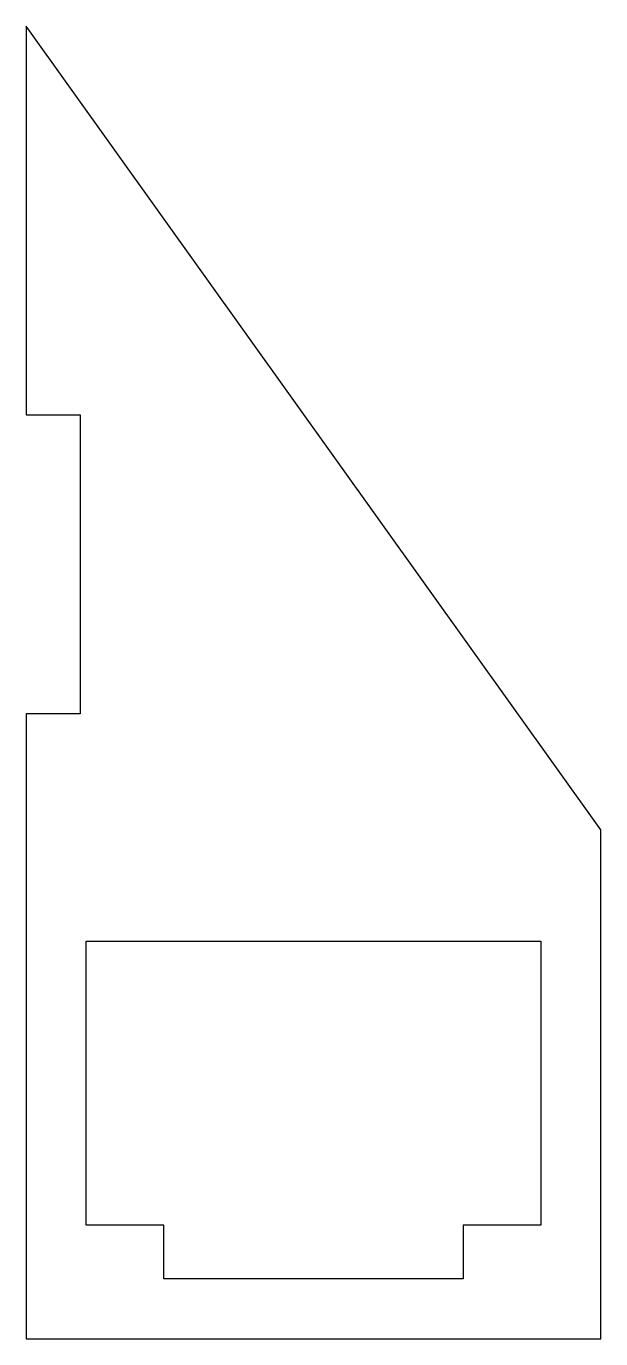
# Model space of a CAD drawing. Header units: millimetres. Extents: x 113 to 305, y 72 to 511.
import ezdxf

# ---------------------------------------------------------------- set-up
doc = ezdxf.new("R2010")
doc.units = ezdxf.units.MM
doc.layers.add('Default', color=7, linetype='Continuous')
doc.layers.add('DV1_sides', color=7, linetype='Continuous')

# ---------------------------------------------------------------- blocks, each defined once
blk = doc.blocks.new('SE')
at = {"layer": 'DV1_sides', "color": 7, "linetype": 'Continuous'}
for p, q in [((112.91, 510.84), (112.91, 380.84)), ((304.91, 241.96), (112.91, 510.84)), ((112.91, 380.84), (130.91, 380.84)), ((130.91, 380.84), (130.91, 280.84)), ((130.91, 280.84), (112.91, 280.84)), ((112.91, 280.84), (112.91, 71.76)), ((304.91, 71.76), (304.91, 241.96)), ((132.91, 204.76), (284.91, 204.76)), ((132.91, 109.76), (132.91, 204.76)), ((284.91, 204.76), (284.91, 109.76)), ((158.91, 109.76), (132.91, 109.76)), ((158.91, 91.76), (158.91, 109.76)), ((284.91, 109.76), (258.91, 109.76)), ((258.91, 109.76), (258.91, 91.76)), ((258.91, 91.76), (158.91, 91.76)), ((112.91, 71.76), (304.91, 71.76))]:
    blk.add_line(p, q, dxfattribs=at)

msp = doc.modelspace()

# ---------------------------------------------------------------- block references
at = {"layer": 'Default'}
msp.add_blockref('SE', (0, 0), dxfattribs=at)

doc.saveas('drawing.dxf')
